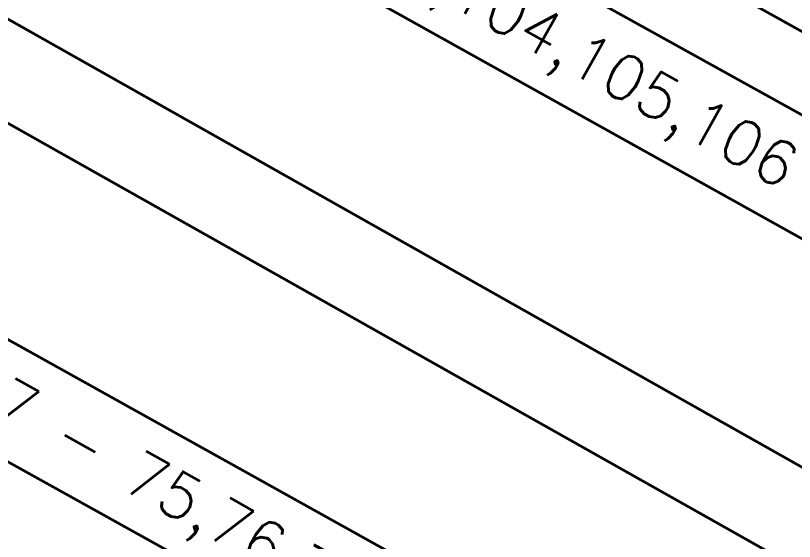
# Model space of a CAD drawing. Header units: inches. Extents: x 350994 to 353538, y 1581369 to 1583842.
# Drawn here: x 351679 to 351708.56, y 1583632.15 to 1583652.12 of the extents above; entities that cross this region are included whole.
import ezdxf
from ezdxf.enums import TextEntityAlignment as Align

# ---------------------------------------------------------------- set-up
doc = ezdxf.new("R2010")
doc.units = ezdxf.units.IN
doc.header["$MEASUREMENT"] = 0
doc.linetypes.add('1', pattern=[0])
doc.linetypes.add('ACAD_ISO03W100', pattern=[30, 12, -18])
for name, color, linetype in [('BOUNDARY', 5, 'Continuous'), ('BULDING', 5, '1'), ('CW', 94, '1'), ("ROAD'S", 1, '1')]:
    doc.layers.add(name, color=color, linetype=linetype)
doc.styles.add('ROMANS', font='ROMANS.shx')

msp = doc.modelspace()

# ---------------------------------------------------------------- linework, layer by layer
at = {"layer": 'BOUNDARY', "lineweight": 5, "const_width": 0.1}
for points, elevation in [([(351681.271, 1583663.63), (351713.807, 1583645.595), (351711.844, 1583641.973), (351679.312, 1583660.109), (351681.266, 1583663.633)], 90.66), ([(351670.568, 1583644.361), (351702.971, 1583626.298), (351701, 1583622.782), (351668.49, 1583640.866), (351670.568, 1583644.361)], 90.928)]:
    msp.add_lwpolyline(points, dxfattribs=dict(at, elevation=elevation))
at = {"layer": 'CW', "linetype": 'ACAD_ISO03W100', "lineweight": 5, "ltscale": 0.1, "const_width": 0.1, "elevation": 90.66}
msp.add_lwpolyline([(351681.271, 1583663.63), (351680.137, 1583664.266), (351681.518, 1583666.73), (351715.12, 1583648.016), (351713.807, 1583645.595)], dxfattribs=at)
at = {"layer": "ROAD'S", "lineweight": 5, "const_width": 0.1}
for points in [[(351564.243, 1583716.63), (351712.849, 1583632.711)], [(351710.842, 1583629.915), (351563.163, 1583713.19), (351563.163, 1583713.19)]]:
    msp.add_lwpolyline(points, dxfattribs=at)

# ---------------------------------------------------------------- texts
at = {"layer": 'BULDING', "color": 0, "linetype": 'Continuous', "lineweight": 9, "style": 'ROMANS'}
for s, p in [('D24 -103,104,105,106', (351696.624, 1583652.837, 90.66)), ('D17 - 75,76,77,78', (351685.614, 1583633.684, 90.928))]:
    msp.add_text(s, height=1.7, rotation=330.8623, dxfattribs=at).set_placement(p, align=Align.MIDDLE_CENTER)

doc.saveas('drawing.dxf')
